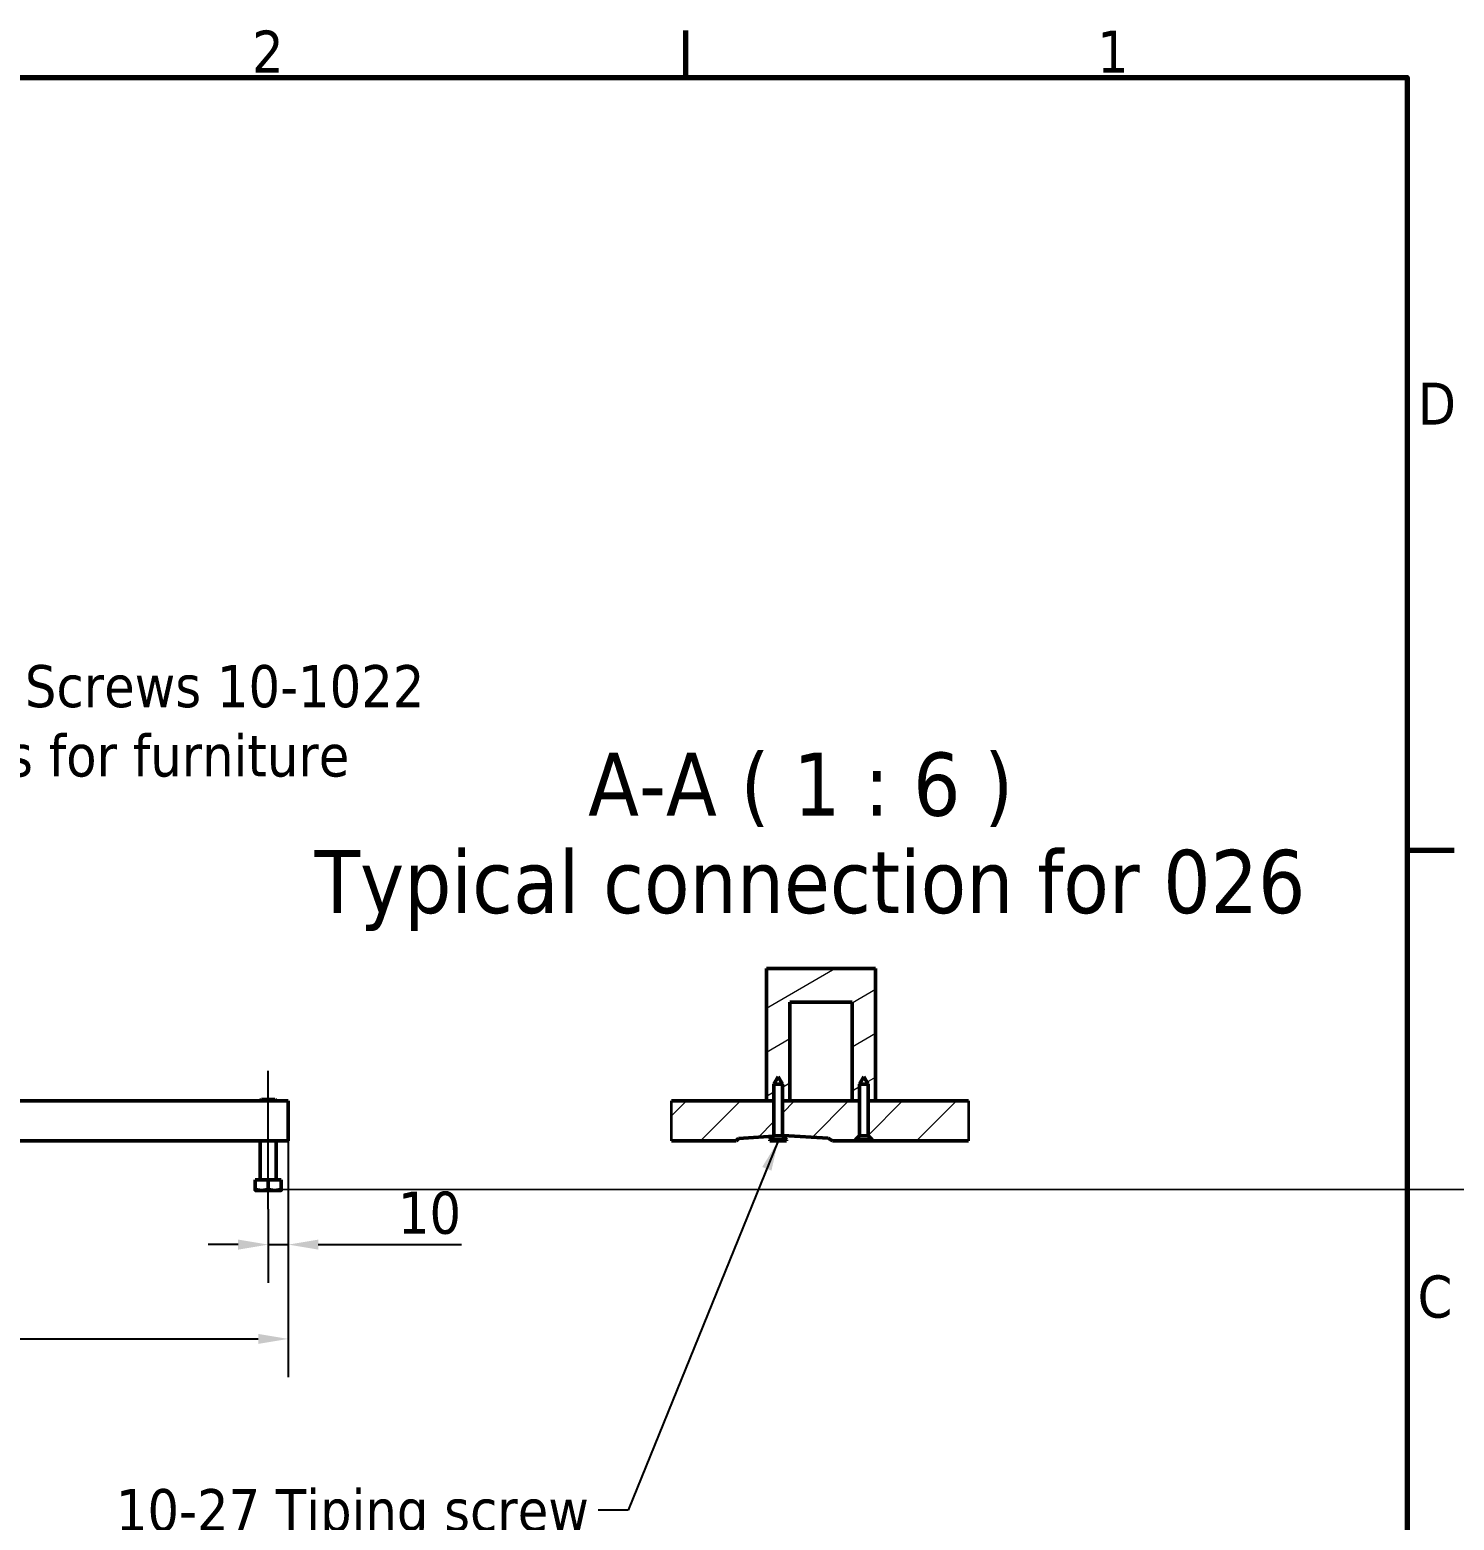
# Model space of a CAD drawing. Header units: millimetres. Extents: x -1407 to 2520, y 0 to 1782.
# Drawn here: x 1773 to 2483, y 1002 to 1746 of the extents above; entities that cross this region are included whole.
import ezdxf

# ---------------------------------------------------------------- set-up
doc = ezdxf.new("R2010")
doc.units = ezdxf.units.MM
doc.header["$LTSCALE"] = 6
for name, color, linetype, lineweight in [('Border (ISO)', 7, 'Continuous', 70), ('Break Line (ISO)', 7, 'Continuous', 50), ('Centerline (ISO)', 7, 'Continuous', 25), ('Dimension (ISO)', 7, 'Continuous', 25), ('Hatch (ISO)', 7, 'Continuous', 18), ('Symbol (ISO)', 7, 'Continuous', 25), ('Visible (ISO)', 7, 'Continuous', 50), ('Visible Narrow (ISO)', 7, 'Continuous', 35)]:
    doc.layers.add(name, color=color, linetype=linetype, lineweight=lineweight)
doc.styles.add('Label Text (ISO)', font='tahoma.ttf')
doc.styles.add('Note Text (ISO)', font='tahoma.ttf')
doc.dimstyles.new('Default (ISO)', dxfattribs={"dimscale": 6, "dimtxt": 3.5, "dimasz": 2.5, "dimexe": 3.175, "dimexo": 0, "dimgap": 0.762, "dimtad": 1, "dimrnd": 1e-08, "dimzin": 0, "dimtxsty": 'Note Text (ISO)', "dimcen": 0.09, "dimdle": 10, "dimclrd": 256, "dimclre": 256, "dimclrt": 256, "dimazin": 0, "dimtfac": 1.001486, "dimtmove": 0, "dimatfit": 3, "dimfxl": 1, "dimtolj": 1, "dimtzin": 0, "dimlwd": -1, "dimlwe": -1, "dimarcsym": 0})
doc.dimstyles.new('Default - Method 1b (ISO)$7', dxfattribs={"dimscale": 6, "dimtxt": 3.5, "dimasz": 2.5, "dimexe": 3.175, "dimexo": 0, "dimgap": 0.762, "dimtad": 1, "dimtoh": 1, "dimrnd": 1e-08, "dimtxsty": 'Note Text (ISO)', "dimcen": 0.09, "dimdle": 10, "dimclrd": 256, "dimclre": 256, "dimclrt": 256, "dimazin": 2, "dimtfac": 1, "dimtmove": 0, "dimatfit": 3, "dimfxl": 1, "dimtolj": 1, "dimlwd": -1, "dimlwe": -1, "dimarcsym": 0})

# ---------------------------------------------------------------- blocks, each defined once
blk = doc.blocks.new('Borders Default Border')
at = {"layer": 'Border (ISO)'}
for p, q in [((350, 287), (350, 290.9)), ((410, 222.75), (413.9, 222.75))]:
    blk.add_line(p, q, dxfattribs=at)
at = {"layer": 'Border (ISO)', "flags": 128}
blk.add_lwpolyline([(10, 10), (10, 287), (410, 287), (410, 10), (10, 10)], dxfattribs=at)
at = {"layer": 'Border (ISO)', "char_height": 3.5, "attachment_point": 7, "style": 'Note Text (ISO)'}
for s, insert in [('2', (313.94, 287.4)), ('1', (384.21, 287.4)), ('D', (410.87, 258.13)), ('C', (410.86, 183.81))]:
    blk.add_mtext(s, dxfattribs=dict(at, insert=insert))
blk = doc.blocks.new('*D16')
at = {"layer": 'Defpoints', "color": 0, "transparency": 16777216}
for p in [(1261.68, 1191.4), (1901.68, 1191.4), (1901.68, 1092.63)]:
    blk.add_point(p, dxfattribs=at)
at = {"layer": 'Dimension (ISO)', "transparency": 16777216}
for p, q in [((1261.68, 1191.4), (1261.68, 1073.58)), ((1901.68, 1191.4), (1901.68, 1073.58)), ((1276.68, 1092.63), (1886.68, 1092.63))]:
    blk.add_line(p, q, dxfattribs=at)
for points in [[(1276.68, 1095.13), (1276.68, 1090.13), (1261.68, 1092.63)], [(1886.68, 1095.13), (1886.68, 1090.13), (1901.68, 1092.63)]]:
    blk.add_solid(points, dxfattribs=at)
at = {"layer": 'Dimension (ISO)', "transparency": 16777216, "insert": (1559.21, 1119.07), "char_height": 21, "attachment_point": 1, "style": 'Note Text (ISO)'}
blk.add_mtext('\\A1;640', dxfattribs=at)
blk = doc.blocks.new('*D37')
at = {"layer": 'Defpoints', "color": 0, "transparency": 16777216}
for p in [(1901.68, 1191.4), (1891.68, 1157.42), (1891.68, 1139.68)]:
    blk.add_point(p, dxfattribs=at)
at = {"layer": 'Dimension (ISO)', "transparency": 16777216}
for p, q in [((1901.68, 1191.4), (1901.68, 1120.63)), ((1891.68, 1157.42), (1891.68, 1120.63)), ((1876.68, 1139.68), (1861.68, 1139.68)), ((1891.68, 1139.68), (1901.68, 1139.68)), ((1916.68, 1139.68), (1988.14, 1139.68))]:
    blk.add_line(p, q, dxfattribs=at)
for points in [[(1876.68, 1142.18), (1876.68, 1137.18), (1891.68, 1139.68)], [(1916.68, 1142.18), (1916.68, 1137.18), (1901.68, 1139.68)]]:
    blk.add_solid(points, dxfattribs=at)
at = {"layer": 'Dimension (ISO)', "transparency": 16777216, "insert": (1956.39, 1166.12), "char_height": 21, "attachment_point": 1, "style": 'Note Text (ISO)'}
blk.add_mtext('\\A1;10', dxfattribs=at)

msp = doc.modelspace()

# ---------------------------------------------------------------- hatches: boundary and pattern name
at = {"layer": 'Hatch (ISO)'}
h = msp.add_hatch(dxfattribs=at)
h.set_pattern_fill('ANSI31', color=256, scale=152.4, angle=-14.99998, style=0)
h.set_pattern_definition([(30, (0, 0), (-9.525, 16.49778), [])])
h.paths.add_polyline_path([(2151.98, 1260.65), (2183.01, 1260.65), (2183.01, 1211.4), (2186.77, 1211.4), (2186.77, 1219.7), (2188.87, 1223.4), (2190.97, 1219.7), (2190.97, 1211.4), (2194.74, 1211.4), (2194.74, 1277.4), (2140.24, 1277.4), (2140.24, 1211.4), (2144.01, 1211.4), (2144.01, 1219.7), (2146.11, 1223.4), (2148.21, 1219.7), (2148.21, 1211.4), (2151.98, 1211.4)])
h = msp.add_hatch(dxfattribs=at)
h.set_pattern_fill('ANSI31', color=256, scale=152.4, style=0)
h.set_pattern_definition([(45, (0, 0), (-13.47038, 13.47038), [])])
h.paths.add_polyline_path([(2173.21, 1191.4), (2184.67, 1191.4), (2184.67, 1191.9), (2186.77, 1194), (2186.77, 1211.4), (2183.01, 1211.4), (2151.98, 1211.4), (2148.21, 1211.4), (2148.21, 1194.15), (2148.67, 1194.18), (2171.09, 1192.81)])
h.paths.add_polyline_path([(2241.14, 1211.4), (2241.14, 1191.4), (2193.07, 1191.4), (2193.07, 1191.9), (2190.97, 1194), (2190.97, 1211.4), (2194.74, 1211.4)])
h.paths.add_polyline_path([(2092.95, 1191.4), (2092.95, 1211.4), (2140.24, 1211.4), (2144.01, 1211.4), (2144.01, 1194), (2143.86, 1193.85), (2126.26, 1192.62), (2125.12, 1191.4)])

# ---------------------------------------------------------------- linework, layer by layer
at = {"layer": 'Break Line (ISO)'}
for p, q in [((2125.12, 1191.4), (2126.26, 1192.62)), ((2126.26, 1192.62), (2143.86, 1193.85)), ((2148.21, 1194.15), (2148.67, 1194.18)), ((2148.67, 1194.18), (2171.09, 1192.81)), ((2171.09, 1192.81), (2173.21, 1191.4))]:
    msp.add_line(p, q, dxfattribs=at)
at = {"layer": 'Centerline (ISO)', "linetype": 'Continuous'}
msp.add_line((1891.68, 1157.42), (1891.68, 1226.4), dxfattribs=at)
at = {"layer": 'Visible (ISO)'}
for p, q in [((2194.74, 1277.4), (2140.24, 1277.4)), ((2140.24, 1277.4), (2140.24, 1211.4)), ((2194.74, 1211.4), (2194.74, 1277.4)), ((2151.98, 1260.65), (2183.01, 1260.65)), ((2151.98, 1211.4), (2151.98, 1260.65)), ((2183.01, 1260.65), (2183.01, 1211.4)), ((2146.11, 1223.4), (2144.01, 1219.7)), ((2148.21, 1219.7), (2144.01, 1219.7)), ((2144.01, 1194), (2144.01, 1219.7)), ((2146.11, 1223.4), (2148.21, 1219.7)), ((2148.21, 1194), (2148.21, 1219.7)), ((2188.87, 1223.4), (2186.77, 1219.7)), ((2190.97, 1219.7), (2186.77, 1219.7)), ((2186.77, 1194), (2186.77, 1219.7)), ((2188.87, 1223.4), (2190.97, 1219.7)), ((2190.97, 1194), (2190.97, 1219.7)), ((1606.68, 1211.4), (1901.68, 1211.4)), ((1888.3, 1212.02), (1887.68, 1211.4)), ((1888.3, 1212.02), (1895.05, 1212.02)), ((1895.05, 1212.02), (1895.68, 1211.4)), ((1901.68, 1191.4), (1901.68, 1211.4)), ((2144.01, 1211.4), (2092.95, 1211.4)), ((2140.24, 1211.4), (2144.01, 1211.4)), ((2148.21, 1211.4), (2151.98, 1211.4)), ((2186.77, 1211.4), (2148.21, 1211.4)), ((2183.01, 1211.4), (2186.77, 1211.4)), ((2190.97, 1211.4), (2194.74, 1211.4)), ((2241.14, 1211.4), (2190.97, 1211.4)), ((1606.68, 1191.4), (1901.68, 1191.4)), ((1887.68, 1172.42), (1887.68, 1191.4)), ((1895.68, 1172.42), (1895.68, 1191.4)), ((2092.95, 1191.4), (2125.12, 1191.4)), ((2144.01, 1194), (2141.91, 1191.9)), ((2150.31, 1191.9), (2141.91, 1191.9)), ((2141.91, 1191.4), (2141.91, 1191.9)), ((2150.31, 1191.4), (2141.91, 1191.4)), ((2148.21, 1194), (2144.01, 1194)), ((2148.21, 1194), (2150.31, 1191.9)), ((2150.31, 1191.4), (2150.31, 1191.9)), ((2173.21, 1191.4), (2184.67, 1191.4)), ((2186.77, 1194), (2184.67, 1191.9)), ((2193.07, 1191.9), (2184.67, 1191.9)), ((2184.67, 1191.4), (2184.67, 1191.9)), ((2193.07, 1191.4), (2184.67, 1191.4)), ((2190.97, 1194), (2186.77, 1194)), ((2190.97, 1194), (2193.07, 1191.9)), ((2193.07, 1191.4), (2193.07, 1191.9)), ((2193.07, 1191.4), (2241.14, 1191.4)), ((1891.68, 1172.02), (1885.18, 1172.02)), ((1885.18, 1172.02), (1885.18, 1167.3)), ((1898.18, 1172.02), (1891.68, 1172.02)), ((1891.68, 1172.02), (1891.68, 1167.3)), ((1898.18, 1172.02), (1898.18, 1167.3)), ((1885.18, 1166.72), (1888.43, 1166.72)), ((1888.43, 1166.72), (1894.93, 1166.72)), ((1894.93, 1166.72), (1898.18, 1166.72))]:
    msp.add_line(p, q, dxfattribs=at)
for centre, start, end in [((1887.28, 1172.42), 270, 0), ((1896.08, 1172.42), 180, 270)]:
    msp.add_arc(centre, 0.4, start, end, dxfattribs=at)
for points, weights in [([(1885.18, 1166.72), (1885.18, 1166.72), (1885.18, 1167.3)], [1, 1.03979481455, 1.00354456497]), ([(1885.18, 1167.3), (1886.92, 1166.72), (1888.43, 1166.72)], [1.00354456497, 1.03979481455, 1]), ([(1888.43, 1166.72), (1889.93, 1166.72), (1891.68, 1167.3)], [1, 1.03979166106, 1.00355030969]), ([(1891.68, 1167.3), (1893.42, 1166.72), (1894.93, 1166.72)], [1.00355030969, 1.03979166106, 1]), ([(1894.93, 1166.72), (1896.43, 1166.72), (1898.18, 1167.3)], [1, 1.03979481455, 1.00354456497]), ([(1898.18, 1167.3), (1898.18, 1166.72), (1898.18, 1166.72)], [1.00354456497, 1.03979481455, 1])]:
    msp.add_rational_spline(points, weights, degree=2, dxfattribs=at)
at = {"layer": 'Visible Narrow (ISO)'}
for p, q in [((2092.95, 1191.4), (2092.95, 1211.4)), ((2241.14, 1211.4), (2241.14, 1191.4))]:
    msp.add_line(p, q, dxfattribs=at)

# ---------------------------------------------------------------- block references
at = {"xscale": 6, "yscale": 6, "zscale": 6}
msp.add_blockref('Borders Default Border', (0, 0), dxfattribs=at)

# ---------------------------------------------------------------- texts
at = {"layer": 'Symbol (ISO)', "insert": (1686.36, 1428.82), "char_height": 21, "width": 290.4943, "attachment_point": 1, "line_spacing_factor": 0.987884, "style": 'Note Text (ISO)'}
msp.add_mtext('\\fTahoma|b0|i0;Tiping Screws 10-1022\\P\\fTahoma|b0|i0;Screws for furniture', dxfattribs=at)
at = {"layer": 'Symbol (ISO)', "char_height": 31.5, "attachment_point": 7, "style": 'Label Text (ISO)'}
for s, insert in [('A-A ( 1 : 6 )', (2051.28, 1347.99)), ('Typical connection for 026', (1914.82, 1296.13))]:
    msp.add_mtext(s, dxfattribs=dict(at, insert=insert))
at = {"layer": 'Symbol (ISO)', "insert": (2051.68, 1017.71), "char_height": 21, "width": 242.8955, "attachment_point": 3, "style": 'Note Text (ISO)'}
msp.add_mtext('\\fTahoma|b0|i0;10-27 Tiping screw', dxfattribs=at)

# ---------------------------------------------------------------- dimensions: what is measured, and where the dimension line sits
at = {"layer": 'Dimension (ISO)'}
dim = msp.add_linear_dim(base=(1901.68, 1092.63), p1=(1261.68, 1191.4), p2=(1901.68, 1191.4), angle=180, dimstyle='Default (ISO)', override={"dimgap": 0.762, "dimdec": 0, "dimtol": 0, "dimlim": 0, "dimtp": 0, "dimtm": 0, "dimtdec": 2, "dimtofl": 0, "dimatfit": 1}, dxfattribs=at)
dim.commit()
dim.dimension.update_dxf_attribs({"geometry": '*D16', "text_midpoint": (1581.68, 1092.63), "dimtype": 160})
dim = msp.add_linear_dim(base=(1891.68, 1139.68), p1=(1901.68, 1191.4), p2=(1891.68, 1157.42), dimstyle='Default (ISO)', override={"dimgap": 0.762, "dimdec": 0, "dimtol": 0, "dimlim": 0, "dimtp": 0, "dimtm": 0, "dimtdec": 2, "dimtofl": 1, "dimatfit": 1}, dxfattribs=at)
dim.commit()
dim.dimension.update_dxf_attribs({"geometry": '*D37', "text_midpoint": (1969.98, 1139.68), "dimtype": 160})

# ---------------------------------------------------------------- leaders
at = {"layer": 'Symbol (ISO)', "annotation_type": 0, "has_hookline": 1}
for points, hookline_direction, text_width in [([(1515.83, 1511.4), (1666.79, 1418.32), (1681.79, 1418.32)], 0, 289.35), ([(2146.11, 1191.4), (2071.25, 1007.21), (2056.25, 1007.21)], 1, 239.38)]:
    msp.add_leader(points, dimstyle='Default - Method 1b (ISO)$7', override={"dimtad": 0}, dxfattribs=dict(at, hookline_direction=hookline_direction, text_width=text_width))

doc.saveas('drawing.dxf')
